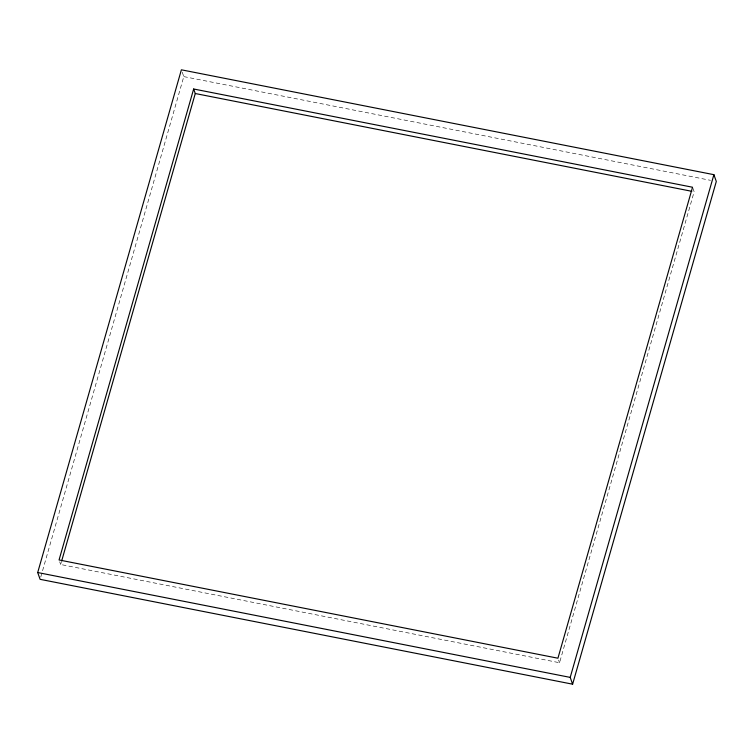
<?xml version="1.0" encoding="UTF-8"?>
<svg xmlns="http://www.w3.org/2000/svg" width="754" height="754" viewBox="0 0 754 754"><rect width="100%" height="100%" fill="white"/><g stroke="black" fill="none" stroke-linecap="round" stroke-linejoin="round"><path stroke-width="0.57" stroke-dasharray="3.77 2.83" d="M40.754 577.064L183.787 76.606L181.384 69.811M692.86 188.142L694.142 191.761L559.543 662.738L60.659 564.501L61.3 562.239M183.787 76.606L710.522 180.329M558.573 660.023L559.543 662.738M59.698 561.787L60.659 564.501"/><path stroke-width="1.13" d="M37.7 572.54L181.384 69.811L713.897 174.674L716.3 181.46L572.616 684.189L40.103 579.326L37.7 572.54L570.212 677.394L572.616 684.189M193.655 89L59.057 559.968L557.932 658.214L692.54 187.237L193.655 89L195.267 93.524L61.63 561.108M570.212 677.394L713.897 174.674M195.267 93.524L691.833 191.309"/></g></svg>
